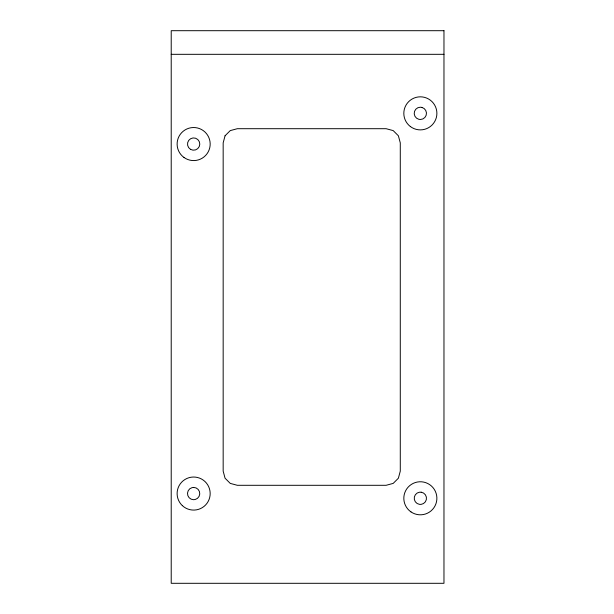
<?xml version="1.0" encoding="UTF-8"?>
<svg xmlns="http://www.w3.org/2000/svg" width="614" height="614" viewBox="0 0 614 614"><rect width="100%" height="100%" fill="white"/><g stroke="black" fill="none" stroke-linecap="round" stroke-linejoin="round"><path stroke-width="0.92" d="M171.214 54.316L443.968 54.316M225.062 135.786L223.166 142.87L223.166 471.13L225.062 478.214L230.25 483.395L237.334 485.298L386.114 485.298L393.198 483.395L398.386 478.214L400.282 471.13L400.282 142.87L398.386 135.786L393.198 130.605L386.114 128.702L237.334 128.702L230.25 130.605L225.062 135.786M193.648 487.424L192.059 487.631A6.14 6.14 0 0 0 193.648 499.704L195.237 499.489A6.14 6.14 0 0 0 193.648 487.424M443.968 30.7L171.214 30.7L171.214 583.3L443.968 583.3L443.968 30.7M421.212 492.205L419.608 492.19A6.14 6.14 0 0 0 419.5 504.363L421.097 504.378A6.14 6.14 0 0 0 421.212 492.205M421.887 107.412L420.298 107.212A6.14 6.14 0 0 0 418.817 119.3L420.413 119.492A6.14 6.14 0 0 0 421.887 107.412M190.532 149.348A6.14 6.14 0 0 0 199.788 144.106A6.14 6.14 0 0 0 190.624 138.71A6.14 6.14 0 0 0 190.532 149.348M410.973 511.899A16.532 16.532 0 0 0 436.83 499.596A16.532 16.532 0 0 0 413.253 483.356A16.532 16.532 0 0 0 410.973 511.899M183.977 157.46A16.532 16.532 0 0 0 210.095 145.725A16.532 16.532 0 0 0 186.871 128.978A16.532 16.532 0 0 0 183.977 157.46M410.336 126.507A16.532 16.532 0 0 0 436.754 115.447A16.532 16.532 0 0 0 413.974 98.102A16.532 16.532 0 0 0 410.336 126.507M182.327 505.606A16.532 16.532 0 0 0 209.735 497.348A16.532 16.532 0 0 0 188.874 477.73A16.532 16.532 0 0 0 182.327 505.606"/></g></svg>
